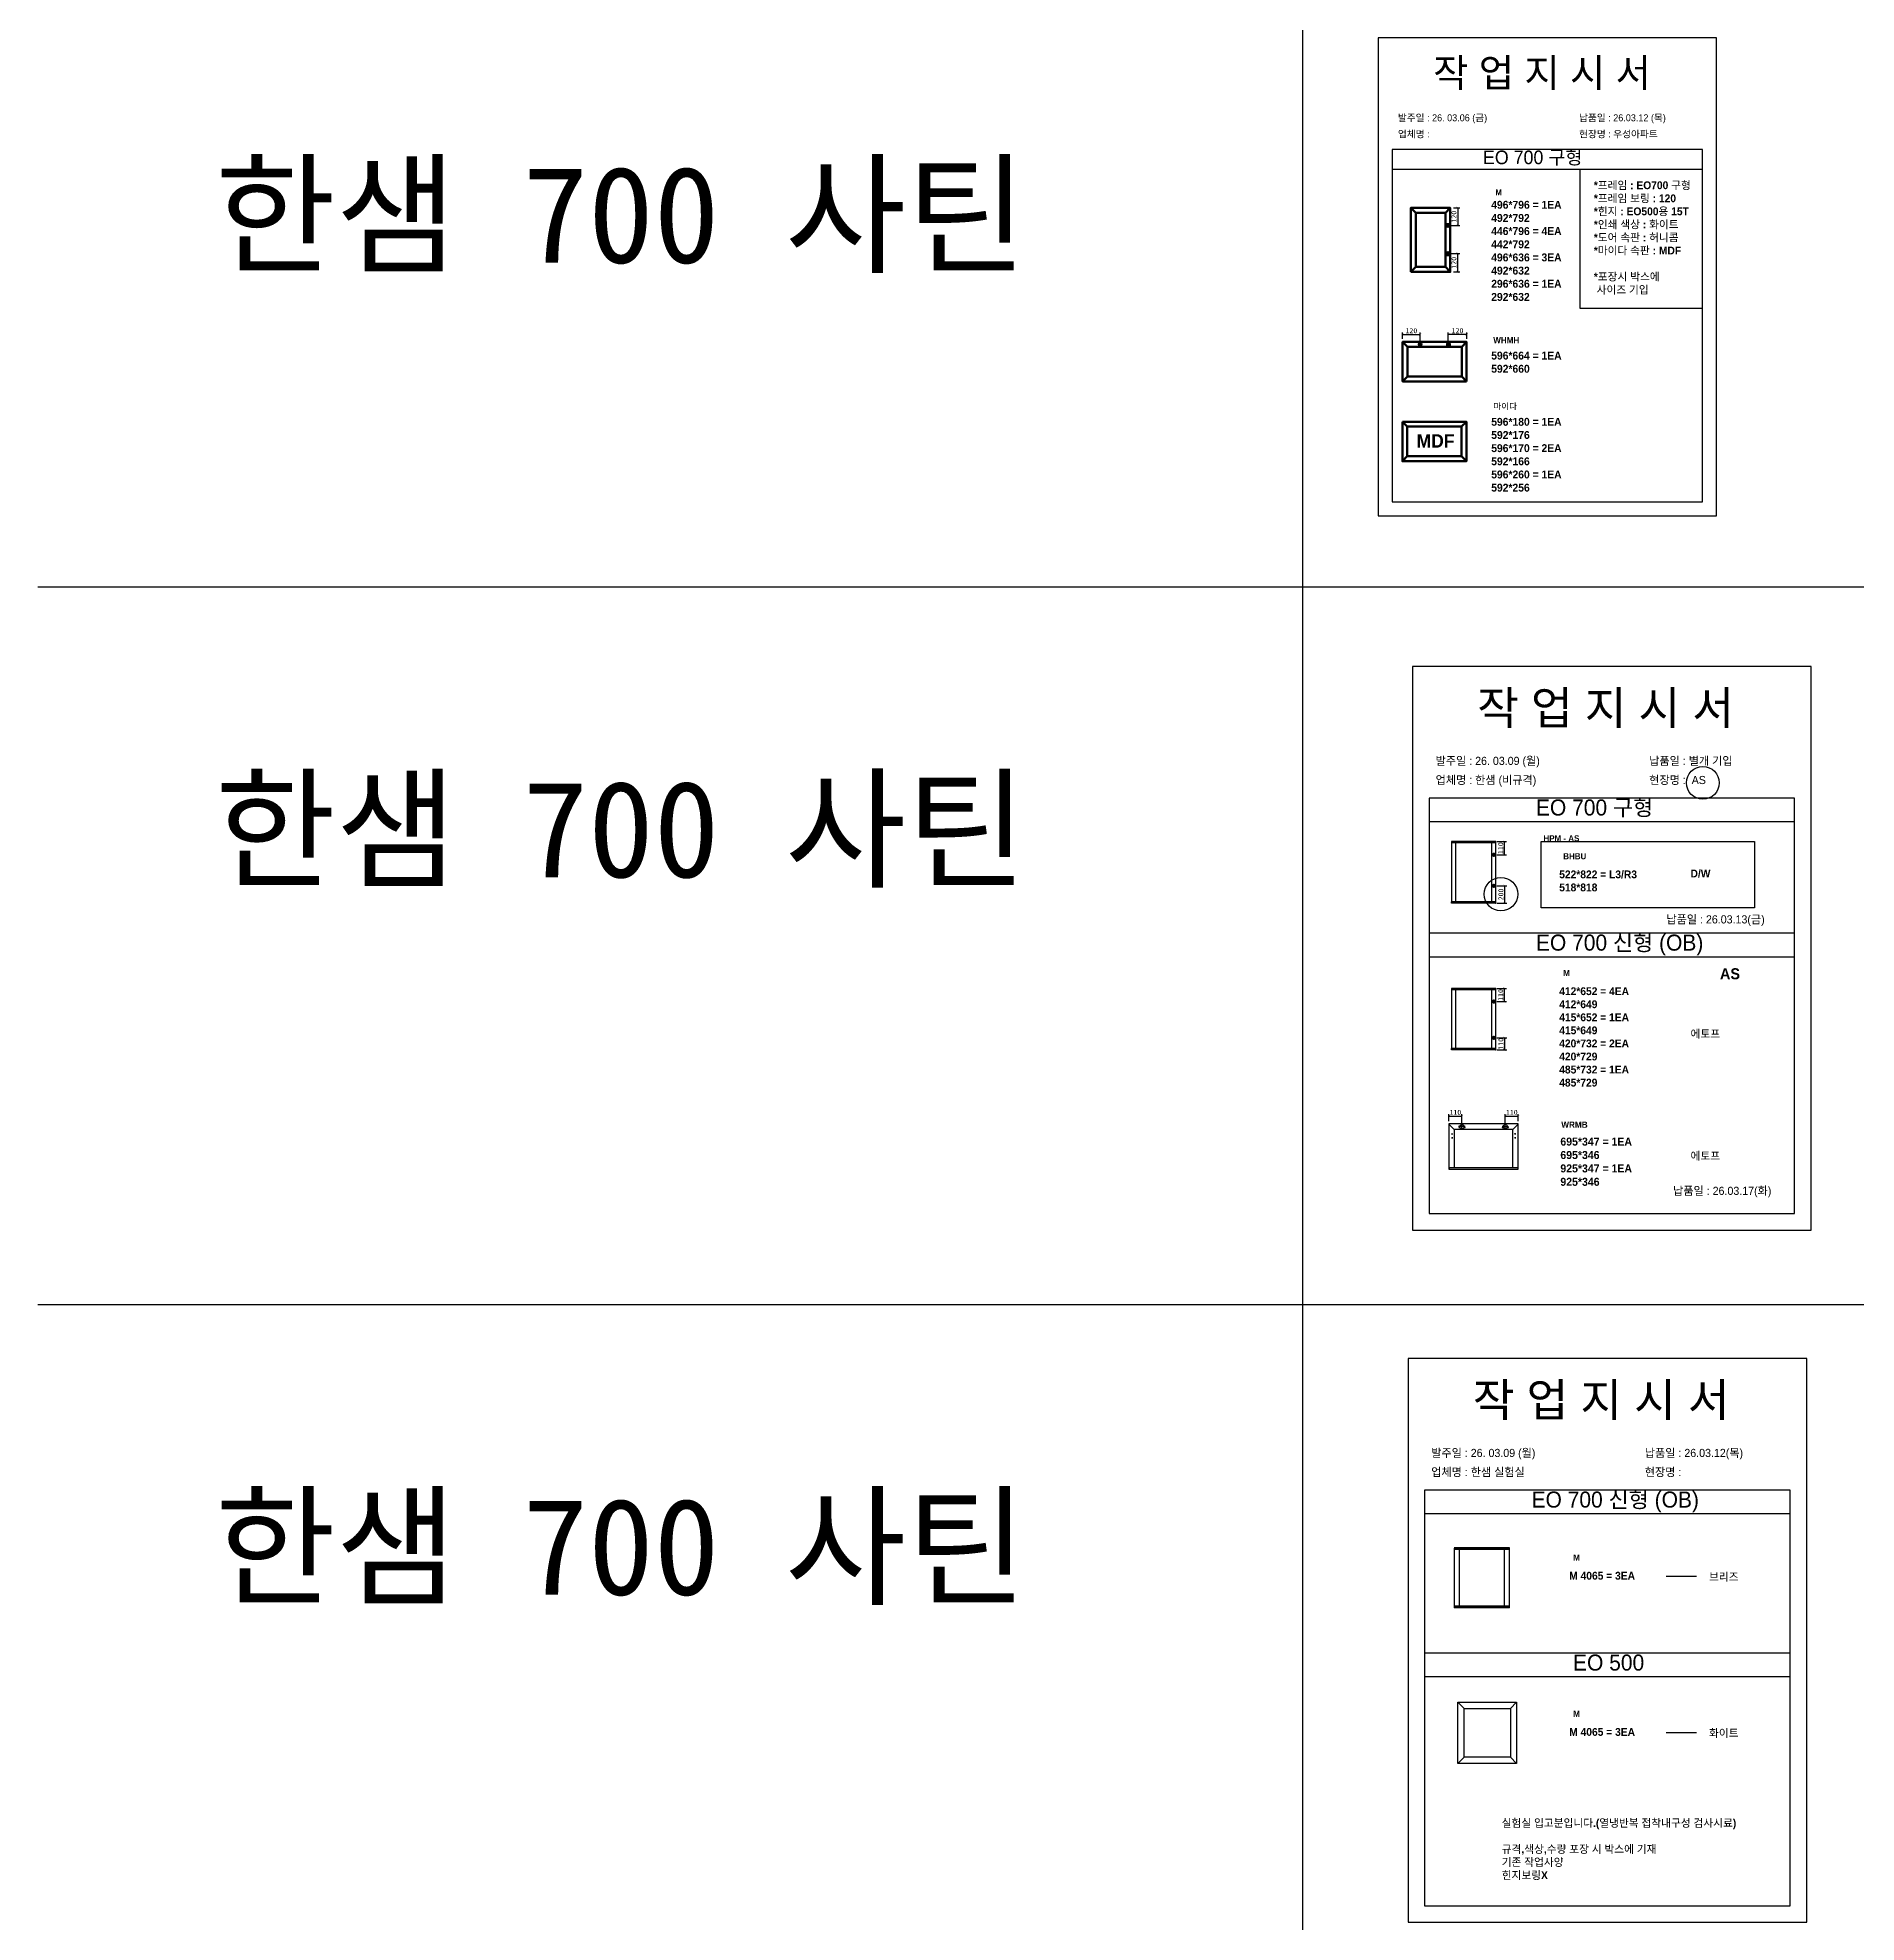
# Model space of a CAD drawing. Header units: millimetres. Extents: x -44117 to 256353, y -2095463 to 65325.
# Drawn here: x 104016 to 113049, y -773346 to -763983 of the extents above; entities that cross this region are included whole.
import ezdxf

# ---------------------------------------------------------------- set-up
doc = ezdxf.new("R2010")
doc.units = ezdxf.units.MM
doc.header["$LTSCALE"] = 10
doc.layers.add('Layer1', color=7, linetype='Continuous', lineweight=70)
doc.styles.add('MtX_Gulim', font='')
doc.styles.get('MtX_Gulim').set_extended_font_data('Gulim', bold=True)
doc.dimstyles.new('ISO-25', dxfattribs={"dimtxt": 2.5, "dimasz": 2.5, "dimexe": 1, "dimexo": 1, "dimtad": 1, "dimtxsty": 'Standard', "dimblk": 'ARCHTICK', "dimcen": 2.5, "dimadec": 0, "dimazin": 0, "dimtfac": 1, "dimtmove": 0, "dimatfit": 3, "dimfxl": 0, "dimarcsym": 0})

# ---------------------------------------------------------------- blocks, each defined once
blk = doc.blocks.new('_ArchTick')
at = {"color": 0, "linetype": 'ByBlock', "const_width": 0.15}
blk.add_lwpolyline([(-0.5, -0.5), (0.5, 0.5)], dxfattribs=at)
blk = doc.blocks.new('*D5048')
at = {"color": 0, "lineweight": -2}
for p, q in [((111047.6, -764828.5), (111079.2, -764828.5)), ((111069.2, -764828.5), (111069.2, -764915.4)), ((111035.1, -764915.4), (111079.2, -764915.4))]:
    blk.add_line(p, q, dxfattribs=at)
at = {"layer": 'Defpoints', "color": 0}
for p in [(111032.6, -764828.5), (111020.1, -764915.4), (111069.2, -764915.4)]:
    blk.add_point(p, dxfattribs=at)
at = {"color": 0, "lineweight": -2, "xscale": 10, "yscale": 10, "zscale": 10}
for p, rotation in [((111069.2, -764828.5), 90), ((111069.2, -764915.4), 270)]:
    blk.add_blockref('_ArchTick', p, dxfattribs=dict(at, rotation=rotation))
at = {"color": 0, "insert": (111050.5, -764872), "char_height": 25, "attachment_point": 5, "rotation": 90}
blk.add_mtext('120', dxfattribs=at)
blk = doc.blocks.new('*D5049')
at = {"color": 0, "lineweight": -2}
for p, q in [((111035.1, -765055.4), (111079.2, -765055.4)), ((111069.2, -765146.5), (111069.2, -765055.4)), ((111047.6, -765146.5), (111079.2, -765146.5))]:
    blk.add_line(p, q, dxfattribs=at)
at = {"layer": 'Defpoints', "color": 0}
for p in [(111020.1, -765055.4), (111069.2, -765055.4), (111032.6, -765146.5)]:
    blk.add_point(p, dxfattribs=at)
at = {"color": 0, "lineweight": -2, "xscale": 10, "yscale": 10, "zscale": 10}
for p, rotation in [((111069.2, -765055.4), 90), ((111069.2, -765146.5), 270)]:
    blk.add_blockref('_ArchTick', p, dxfattribs=dict(at, rotation=rotation))
at = {"color": 0, "insert": (111050.5, -765101), "char_height": 25, "attachment_point": 5, "rotation": 90}
blk.add_mtext('120', dxfattribs=at)
blk = doc.blocks.new('*D5050')
at = {"color": 0, "lineweight": -2}
for p, q in [((110795.8, -765478.9), (110795.8, -765447.3)), ((110795.8, -765457.3), (110882.6, -765457.3)), ((110882.6, -765491.5), (110882.6, -765447.3))]:
    blk.add_line(p, q, dxfattribs=at)
at = {"layer": 'Defpoints', "color": 0}
for p in [(110795.8, -765493.9), (110882.6, -765457.3), (110882.6, -765506.5)]:
    blk.add_point(p, dxfattribs=at)
at = {"color": 0, "lineweight": -2, "xscale": 10, "yscale": 10, "zscale": 10, "rotation": 180}
blk.add_blockref('_ArchTick', (110795.8, -765457.3), dxfattribs=at)
at = {"color": 0, "lineweight": -2, "xscale": 10, "yscale": 10, "zscale": 10}
blk.add_blockref('_ArchTick', (110882.6, -765457.3), dxfattribs=at)
at = {"color": 0, "insert": (110839.2, -765438.6), "char_height": 25, "attachment_point": 5}
blk.add_mtext('120', dxfattribs=at)
blk = doc.blocks.new('*D5051')
at = {"color": 0, "lineweight": -2}
for p, q in [((111022.6, -765491.5), (111022.6, -765447.3)), ((111113.8, -765457.3), (111022.6, -765457.3)), ((111113.8, -765478.9), (111113.8, -765447.3))]:
    blk.add_line(p, q, dxfattribs=at)
at = {"layer": 'Defpoints', "color": 0}
for p in [(111022.6, -765457.3), (111022.6, -765506.5), (111113.8, -765493.9)]:
    blk.add_point(p, dxfattribs=at)
at = {"color": 0, "lineweight": -2, "xscale": 10, "yscale": 10, "zscale": 10, "rotation": 180}
blk.add_blockref('_ArchTick', (111022.6, -765457.3), dxfattribs=at)
at = {"color": 0, "lineweight": -2, "xscale": 10, "yscale": 10, "zscale": 10}
blk.add_blockref('_ArchTick', (111113.8, -765457.3), dxfattribs=at)
at = {"color": 0, "insert": (111068.2, -765438.6), "char_height": 25, "attachment_point": 5}
blk.add_mtext('120', dxfattribs=at)
blk = doc.blocks.new('*D5052')
at = {"color": 0, "lineweight": -2}
for p, q in [((111263.5, -768705.9), (111311.7, -768705.9)), ((111263.5, -768771.6), (111311.7, -768771.6)), ((111301.7, -768771.6), (111301.7, -768705.9))]:
    blk.add_line(p, q, dxfattribs=at)
at = {"layer": 'Defpoints', "color": 0}
for p in [(111248.5, -768705.9), (111248.5, -768771.6), (111301.7, -768705.9)]:
    blk.add_point(p, dxfattribs=at)
at = {"color": 0, "lineweight": -2, "xscale": 10, "yscale": 10, "zscale": 10}
for p, rotation in [((111301.7, -768705.9), 90), ((111301.7, -768771.6), 270)]:
    blk.add_blockref('_ArchTick', p, dxfattribs=dict(at, rotation=rotation))
at = {"color": 0, "insert": (111282.9, -768738.7), "char_height": 25, "attachment_point": 5, "rotation": 90}
blk.add_mtext('110', dxfattribs=at)
blk = doc.blocks.new('*D5053')
at = {"color": 0, "lineweight": -2}
for p, q in [((111263.5, -768951.7), (111312.5, -768951.7)), ((111302.5, -768951.7), (111302.5, -769011.4)), ((111263.5, -769011.4), (111312.5, -769011.4))]:
    blk.add_line(p, q, dxfattribs=at)
at = {"layer": 'Defpoints', "color": 0}
for p in [(111248.5, -768951.7), (111248.5, -769011.4), (111302.5, -769011.4)]:
    blk.add_point(p, dxfattribs=at)
at = {"color": 0, "lineweight": -2, "xscale": 10, "yscale": 10, "zscale": 10}
for p, rotation in [((111302.5, -768951.7), 90), ((111302.5, -769011.4), 270)]:
    blk.add_blockref('_ArchTick', p, dxfattribs=dict(at, rotation=rotation))
at = {"color": 0, "insert": (111283.8, -768981.5), "char_height": 25, "attachment_point": 5, "rotation": 90}
blk.add_mtext('110', dxfattribs=at)
blk = doc.blocks.new('*D5054')
at = {"color": 0, "lineweight": -2}
for p, q in [((111025.4, -769365), (111025.4, -769330.4)), ((111025.4, -769340.4), (111089.9, -769340.4)), ((111089.9, -769377.7), (111089.9, -769330.4))]:
    blk.add_line(p, q, dxfattribs=at)
at = {"layer": 'Defpoints', "color": 0}
for p in [(111089.9, -769340.4), (111025.4, -769380), (111089.9, -769392.7)]:
    blk.add_point(p, dxfattribs=at)
at = {"color": 0, "lineweight": -2, "xscale": 10, "yscale": 10, "zscale": 10, "rotation": 180}
blk.add_blockref('_ArchTick', (111025.4, -769340.4), dxfattribs=at)
at = {"color": 0, "lineweight": -2, "xscale": 10, "yscale": 10, "zscale": 10}
blk.add_blockref('_ArchTick', (111089.9, -769340.4), dxfattribs=at)
at = {"color": 0, "insert": (111057.6, -769321.7), "char_height": 25, "attachment_point": 5}
blk.add_mtext('110', dxfattribs=at)
blk = doc.blocks.new('*D5055')
at = {"color": 0, "lineweight": -2}
for p, q in [((111305.4, -769377.7), (111305.4, -769330.4)), ((111305.4, -769340.4), (111370, -769340.4)), ((111370, -769365), (111370, -769330.4))]:
    blk.add_line(p, q, dxfattribs=at)
at = {"layer": 'Defpoints', "color": 0}
for p in [(111370, -769340.4), (111305.4, -769392.7), (111370, -769380)]:
    blk.add_point(p, dxfattribs=at)
at = {"color": 0, "lineweight": -2, "xscale": 10, "yscale": 10, "zscale": 10, "rotation": 180}
blk.add_blockref('_ArchTick', (111305.4, -769340.4), dxfattribs=at)
at = {"color": 0, "lineweight": -2, "xscale": 10, "yscale": 10, "zscale": 10}
blk.add_blockref('_ArchTick', (111370, -769340.4), dxfattribs=at)
at = {"color": 0, "insert": (111337.7, -769321.7), "char_height": 25, "attachment_point": 5}
blk.add_mtext('110', dxfattribs=at)
blk = doc.blocks.new('*D5056')
at = {"color": 0, "lineweight": -2}
for p, q in [((111263.5, -767976.5), (111311.7, -767976.5)), ((111301.7, -768042.2), (111301.7, -767976.5)), ((111263.5, -768042.2), (111311.7, -768042.2))]:
    blk.add_line(p, q, dxfattribs=at)
at = {"layer": 'Defpoints', "color": 0}
for p in [(111248.5, -767976.5), (111301.7, -767976.5), (111248.5, -768042.2)]:
    blk.add_point(p, dxfattribs=at)
at = {"color": 0, "lineweight": -2, "xscale": 10, "yscale": 10, "zscale": 10}
for p, rotation in [((111301.7, -767976.5), 90), ((111301.7, -768042.2), 270)]:
    blk.add_blockref('_ArchTick', p, dxfattribs=dict(at, rotation=rotation))
at = {"color": 0, "insert": (111282.9, -768009.3), "char_height": 25, "attachment_point": 5, "rotation": 90}
blk.add_mtext('110', dxfattribs=at)
blk = doc.blocks.new('*D5057')
at = {"color": 0, "lineweight": -2}
for p, q in [((111263.5, -768196.2), (111312.5, -768196.2)), ((111302.5, -768196.2), (111302.5, -768281.9)), ((111263.5, -768281.9), (111312.5, -768281.9))]:
    blk.add_line(p, q, dxfattribs=at)
at = {"layer": 'Defpoints', "color": 0}
for p in [(111248.5, -768196.2), (111248.5, -768281.9), (111302.5, -768281.9)]:
    blk.add_point(p, dxfattribs=at)
at = {"color": 0, "lineweight": -2, "xscale": 10, "yscale": 10, "zscale": 10}
for p, rotation in [((111302.5, -768196.2), 90), ((111302.5, -768281.9), 270)]:
    blk.add_blockref('_ArchTick', p, dxfattribs=dict(at, rotation=rotation))
at = {"color": 0, "insert": (111283.8, -768239.1), "char_height": 25, "attachment_point": 5, "rotation": 90}
blk.add_mtext('200', dxfattribs=at)

msp = doc.modelspace()

# ---------------------------------------------------------------- linework, layer by layer
for p, q in [((112284.43074, -764538.09804), (110744.43074, -764538.09804)), ((112284.43074, -764638.09804), (110744.43074, -764638.09804)), ((112742.46962, -767760.93934), (110926.96923, -767760.93934)), ((112742.46962, -767878.82897), (110926.96923, -767878.82897)), ((111038.05466, -767976.69493), (111038.05466, -768281.71326)), ((111257.97305, -767977.08992), (111038.05466, -767977.08992)), ((111257.97305, -767983.05862), (111038.05466, -767983.05862)), ((111257.75361, -767976.47549), (111038.2741, -767976.47549)), ((111057.58461, -767982.61975), (111057.58461, -768275.34958)), ((111238.22366, -768275.34958), (111238.22366, -767983.05862)), ((111256.87586, -767983.05862), (111256.87586, -767976.47549)), ((111257.97305, -768281.71326), (111257.97305, -767976.69493)), ((111257.97305, -768275.34958), (111038.05466, -768275.34958)), ((111257.97305, -768281.31828), (111038.05466, -768281.31828)), ((111257.75361, -768281.93271), (111038.2741, -768281.93271)), ((111039.15185, -768281.93271), (111039.15185, -768275.34958)), ((111256.87586, -768275.34958), (111256.87586, -768281.93271)), ((112742.46962, -768432.29443), (110926.96923, -768432.29443)), ((112742.46962, -768550.18407), (110926.96923, -768550.18407)), ((111038.05466, -768706.12003), (111038.05466, -769011.13836)), ((111257.97305, -768706.51502), (111038.05466, -768706.51502)), ((111257.97305, -768712.48372), (111038.05466, -768712.48372)), ((111257.75361, -768705.90059), (111038.2741, -768705.90059)), ((111057.58461, -768712.04485), (111057.58461, -769004.77468)), ((111238.22366, -769004.77468), (111238.22366, -768712.48372)), ((111256.87586, -768712.48372), (111256.87586, -768705.90059)), ((111257.97305, -769011.13836), (111257.97305, -768706.12003)), ((111257.97305, -769004.77468), (111038.05466, -769004.77468)), ((111257.97305, -769010.74338), (111038.05466, -769010.74338)), ((111257.75361, -769011.35781), (111038.2741, -769011.35781)), ((111039.15185, -769011.35781), (111039.15185, -769004.77468)), ((111256.87586, -769004.77468), (111256.87586, -769011.35781)), ((111025.08024, -769380.00629), (111025.08024, -769604.34661)), ((111051.42099, -769406.34704), (111025.16692, -769379.79701)), ((111369.96607, -769379.71032), (111025.3762, -769379.71032)), ((111038.3986, -769429.43219), (111044.31787, -769429.43219)), ((111041.35823, -769426.47255), (111041.35823, -769432.39182)), ((111051.42099, -769406.34704), (111051.42099, -769596.3556)), ((111343.92128, -769406.34704), (111051.42099, -769406.34704)), ((111106.03967, -769392.73272), (111073.75284, -769392.73272)), ((111078.9456, -769398.65199), (111074.21018, -769398.65199)), ((111076.57789, -769396.28428), (111076.57789, -769401.01969)), ((111089.89625, -769408.87613), (111089.89625, -769376.5893)), ((111105.58231, -769398.65199), (111100.8469, -769398.65199)), ((111103.21461, -769396.28428), (111103.21461, -769401.01969)), ((111289.30261, -769392.73272), (111321.58945, -769392.73272)), ((111294.49539, -769398.65199), (111289.75997, -769398.65199)), ((111292.12768, -769396.28428), (111292.12768, -769401.01969)), ((111305.44604, -769408.87613), (111305.44604, -769376.5893)), ((111321.1321, -769398.65199), (111316.39669, -769398.65199)), ((111318.76439, -769396.28428), (111318.76439, -769401.01969)), ((111343.92128, -769406.34704), (111370.17535, -769379.79701)), ((111343.92128, -769595.76367), (111343.92128, -769406.34704)), ((111356.94368, -769429.43219), (111351.02441, -769429.43219)), ((111353.98405, -769426.47255), (111353.98405, -769432.39182)), ((111370.26204, -769604.34661), (111370.26204, -769380.00629)), ((111038.3986, -769448.37385), (111044.31787, -769448.37385)), ((111041.35823, -769445.41422), (111041.35823, -769451.33349)), ((111356.94368, -769448.37385), (111351.02441, -769448.37385)), ((111353.98405, -769445.41422), (111353.98405, -769451.33349)), ((111025.08024, -769595.76367), (111370.26204, -769595.76367)), ((111025.08024, -769603.81388), (111369.96607, -769603.81388)), ((111025.3762, -769604.64258), (111369.96607, -769604.64258)), ((111026.56005, -769595.76367), (111026.56005, -769604.64258)), ((111368.78222, -769604.64258), (111368.78222, -769595.76367)), ((112720.63902, -771199.25898), (110905.13863, -771199.25898)), ((112720.63902, -771317.14861), (110905.13863, -771317.14861)), ((111051.56789, -771486.38233), (111051.56789, -771782.7498)), ((111327.00737, -771486.87704), (111051.56789, -771486.87704)), ((111327.00737, -771494.35262), (111051.56789, -771494.35262)), ((111326.73253, -771486.1075), (111051.84272, -771486.1075)), ((111076.02841, -771493.80294), (111076.02841, -771774.77952)), ((111302.27201, -771774.77952), (111302.27201, -771494.35262)), ((111325.63318, -771494.35262), (111325.63318, -771486.1075)), ((111327.00737, -771782.7498), (111327.00737, -771486.38233)), ((112105.02146, -771626.663), (112255.6636, -771626.663)), ((111327.00737, -771774.77952), (111051.56789, -771774.77952)), ((111327.00737, -771782.2551), (111051.56789, -771782.2551)), ((111326.73253, -771783.02464), (111051.84272, -771783.02464)), ((111052.94207, -771783.02464), (111052.94207, -771774.77952)), ((111325.63318, -771774.77952), (111325.63318, -771783.02464)), ((112720.63902, -772009.04018), (110905.13863, -772009.04018)), ((112720.63902, -772126.92982), (110905.13863, -772126.92982)), ((111101.19024, -772282.92678), (111070.3539, -772252.09044)), ((111330.7496, -772282.92678), (111361.58593, -772252.09044)), ((112105.02146, -772402.71071), (112255.6636, -772402.71071)), ((111101.19024, -772526.19118), (111070.3539, -772557.02751)), ((111330.7496, -772526.19118), (111361.58593, -772557.02751))]:
    msp.add_line(p, q)
at = {"color": 1}
for p, q in [((104015.69829, -766711.25892), (196284.84516, -766711.25892)), ((104015.69829, -766711.25892), (196284.84516, -766711.25892)), ((104015.69829, -770275.88418), (196284.84516, -770275.88418)), ((104015.69829, -770275.88418), (196284.84516, -770275.88418))]:
    msp.add_line(p, q, dxfattribs=at)
for p in [(110300.49669, 21924.9366), (110300.49669, 14161.07811), (110300.49669, 18584.38997), (110300.49669, 10820.53148), (110300.49669, 18627.87121), (110300.49669, 10864.01272), (110300.49669, 15287.32457), (110300.49669, 7523.46608), (110300.49669, 3746.75115), (110300.49669, 21924.9366), (110300.49669, 14161.07811), (110300.49669, 18584.38997), (110300.49669, 10820.53148), (110300.49669, 18627.87121), (110300.49669, 10864.01272), (110300.49669, 15287.32457), (110300.49669, 7523.46608), (110300.49669, 3746.75115), (110300.49669, 21924.9366), (110300.49669, 14161.07811), (110300.49669, 18584.38997), (110300.49669, 10820.53148), (110300.49669, 18627.87121), (110300.49669, 10864.01272), (110300.49669, 15287.32457), (110300.49669, 7523.46608), (110300.49669, 3746.75115), (110300.49669, 21924.9366), (110300.49669, 14161.07811), (110300.49669, 18584.38997), (110300.49669, 10820.53148), (110300.49669, 18627.87121), (110300.49669, 10864.01272), (110300.49669, 15287.32457), (110300.49669, 7523.46608), (110300.49669, 3746.75115), (110300.49669, 21924.9366), (110300.49669, 14161.07811), (110300.49669, 18584.38997), (110300.49669, 10820.53148), (110300.49669, 18627.87121), (110300.49669, 10864.01272), (110300.49669, 15287.32457), (110300.49669, 7523.46608), (110300.49669, 3746.75115), (110300.49669, 21924.9366), (110300.49669, 14161.07811), (110300.49669, 18584.38997), (110300.49669, 10820.53148), (110300.49669, 18627.87121), (110300.49669, 10864.01272), (110300.49669, 15287.32457), (110300.49669, 7523.46608), (110300.49669, 3746.75115), (110300.49669, 21924.9366), (110300.49669, 14161.07811), (110300.49669, 18584.38997), (110300.49669, 10820.53148), (110300.49669, 18627.87121), (110300.49669, 10864.01272), (110300.49669, 15287.32457), (110300.49669, 7523.46608), (110300.49669, 3746.75115), (110300.49669, 21924.9366), (110300.49669, 14161.07811), (110300.49669, 18584.38997), (110300.49669, 10820.53148), (110300.49669, 18627.87121), (110300.49669, 10864.01272), (110300.49669, 15287.32457), (110300.49669, 7523.46608), (110300.49669, 3746.75115), (110300.49669, 21924.9366), (110300.49669, 14161.07811), (110300.49669, 18584.38997), (110300.49669, 10820.53148), (110300.49669, 18627.87121), (110300.49669, 10864.01272), (110300.49669, 15287.32457), (110300.49669, 7523.46608), (110300.49669, 3746.75115), (110300.49669, 21924.9366), (110300.49669, 14161.07811), (110300.49669, 18584.38997), (110300.49669, 10820.53148), (110300.49669, 18627.87121), (110300.49669, 10864.01272), (110300.49669, 15287.32457), (110300.49669, 7523.46608), (110300.49669, 3746.75115), (110300.49669, 12702.87182), (110300.49669, 4939.01333), (110300.49669, 9362.32519), (110300.49669, 1598.4667), (110300.49669, 9405.80642), (110300.49669, 1641.94794), (110300.49669, 6065.25979), (110300.49669, -1698.5987), (110300.49669, -5475.31363), (110300.49669, 12702.87182), (110300.49669, 4939.01333), (110300.49669, 9362.32519), (110300.49669, 1598.4667), (110300.49669, 9405.80642), (110300.49669, 1641.94794), (110300.49669, 6065.25979), (110300.49669, -1698.5987), (110300.49669, -5475.31363), (110300.49669, 12702.87182), (110300.49669, 4939.01333), (110300.49669, 9362.32519), (110300.49669, 1598.4667), (110300.49669, 9405.80642), (110300.49669, 1641.94794), (110300.49669, 6065.25979), (110300.49669, -1698.5987), (110300.49669, -5475.31363), (110300.49669, 12702.87182), (110300.49669, 4939.01333), (110300.49669, 9362.32519), (110300.49669, 1598.4667), (110300.49669, 9405.80642), (110300.49669, 1641.94794), (110300.49669, 6065.25979), (110300.49669, -1698.5987), (110300.49669, -5475.31363), (110300.49669, 12702.87182), (110300.49669, 4939.01333), (110300.49669, 9362.32519), (110300.49669, 1598.4667), (110300.49669, 9405.80642), (110300.49669, 1641.94794), (110300.49669, 6065.25979), (110300.49669, -1698.5987), (110300.49669, -5475.31363)]:
    msp.add_xline(p, (0, 1), dxfattribs=at)
at = {"color": 2}
msp.add_lwpolyline([(110674.43074, -766358.92832), (112354.43074, -766358.92832), (112354.43074, -763982.92832), (110674.43074, -763982.92832)], close=True, dxfattribs=at)
for points in [[(110744.43074, -764538.09804), (110744.43074, -766288.92832), (112284.43074, -766288.92832), (112284.43074, -764538.09804)], [(110926.96923, -767760.93934), (110926.96923, -769824.98677), (112742.46962, -769824.98677), (112742.46962, -767760.93934)], [(110905.13863, -771199.25898), (110905.13863, -773263.30641), (112720.63902, -773263.30641), (112720.63902, -771199.25898)]]:
    msp.add_lwpolyline(points)
for points in [[(112284.43074, -764638.09804), (111676.11937, -764638.09804), (111676.11937, -765327.35151), (112284.43074, -765327.35151)], [(110844.44649, -769907.50952), (112824.99237, -769907.50952), (112824.99237, -767106.45177), (110844.44649, -767106.45177)], [(111484.25385, -767976.30696), (112543.50596, -767976.30696), (112543.50596, -768306.13396), (111484.25385, -768306.13396)], [(110822.61588, -773345.82916), (112803.16177, -773345.82916), (112803.16177, -770544.77141), (110822.61588, -770544.77141)], [(111070.3539, -772252.09044), (111361.58593, -772252.09044), (111361.58593, -772557.02751), (111070.3539, -772557.02751)], [(111101.19024, -772282.92678), (111330.7496, -772282.92678), (111330.7496, -772526.19118), (111101.19024, -772526.19118)]]:
    msp.add_lwpolyline(points, close=True)
at = {"color": 1}
for centre, radius in [((112287.04165, -767684.94713), 81.26747), ((111284.08214, -768237.96235), 83.2496)]:
    msp.add_circle(centre, radius, dxfattribs=at)
for centre, radius in [((111041.35823, -769429.43219), 0.88789), ((111076.57789, -769398.65199), 0.94708), ((111089.89625, -769392.73272), 10.35872), ((111103.21461, -769398.65199), 0.94708), ((111292.12768, -769398.65199), 0.94708), ((111305.44604, -769392.73272), 10.35872), ((111318.76439, -769398.65199), 0.94708), ((111353.98405, -769429.43219), 0.88789), ((111041.35823, -769448.37385), 0.88789), ((111353.98405, -769448.37385), 0.88789)]:
    msp.add_circle(centre, radius)
for centre, radius, start, end in [((111257.75361, -767976.69493), 0.21944, 0, 90), ((111038.2741, -768281.71327), 0.21944, 180, 270), ((111257.75361, -768281.71327), 0.21944, 270, 0), ((111257.75361, -768706.12003), 0.21944, 0, 90), ((111038.2741, -769011.13837), 0.21944, 180, 270), ((111257.75361, -769011.13837), 0.21944, 270, 0), ((111025.3762, -769380.00629), 0.29596, 90, 180), ((111369.96607, -769380.00629), 0.29596, 0, 90), ((111025.3762, -769604.34661), 0.29596, 180, 270), ((111369.96607, -769604.34661), 0.29596, 270, 0), ((111326.73253, -771486.38233), 0.27484, 0, 90), ((111051.84272, -771782.74981), 0.27484, 180, 270), ((111326.73253, -771782.74981), 0.27484, 270, 0)]:
    msp.add_arc(centre, radius, start, end)
at = {"layer": 'Layer1'}
for p, q in [((110860.74827, -764853.09792), (110836.19822, -764828.54787)), ((111008.04856, -764853.09792), (111032.59861, -764828.54787)), ((111020.06067, -764905.15213), (111020.06067, -764925.56114)), ((110836.19822, -765146.51937), (110860.74827, -765121.96933)), ((111032.59861, -765146.51937), (111008.04856, -765121.96933)), ((111008.04856, -765121.96933), (111032.59861, -765146.51937)), ((111020.06067, -765068.09227), (111020.06067, -765045.20927)), ((110820.33111, -765518.49748), (110795.78106, -765493.94743)), ((110872.38532, -765506.48537), (110892.79433, -765506.48537)), ((111035.32546, -765506.48537), (111012.44246, -765506.48537)), ((111113.75256, -765493.94743), (111089.20252, -765518.49748)), ((111089.20252, -765518.49748), (111113.75256, -765493.94743)), ((110820.33111, -765665.79777), (110795.78106, -765690.34782)), ((111113.75256, -765690.34782), (111089.20252, -765665.79777)), ((110794.26853, -765890.55603), (110818.81858, -765915.10607)), ((111087.68998, -765915.10607), (111112.24003, -765890.55603)), ((110794.26853, -766086.95641), (110818.81858, -766062.40637)), ((110818.81858, -766062.40637), (110794.26853, -766086.95641)), ((111087.68998, -766062.40637), (111112.24003, -766086.95641)), ((111248.48225, -768034.06566), (111248.48225, -768050.24091)), ((111248.48225, -768204.33316), (111248.48225, -768188.15791)), ((111248.48225, -768763.49076), (111248.48225, -768779.66601)), ((111248.48225, -768959.77376), (111248.48225, -768943.59851))]:
    msp.add_line(p, q, dxfattribs=at)
for points in [[(110836.19822, -765146.51937), (111032.59861, -765146.51937), (111032.59861, -764828.54787), (110836.19822, -764828.54787)], [(110860.74827, -765121.96933), (111008.04856, -765121.96933), (111008.04856, -764853.09792), (110860.74827, -764853.09792)], [(111030.26517, -764915.35664), (111009.85616, -764915.35664)], [(111030.26517, -765055.41377), (111009.85616, -765055.41377)], [(111113.75256, -765690.34782), (111113.75256, -765493.94743), (110795.78106, -765493.94743), (110795.78106, -765690.34782)], [(110882.58983, -765496.28086), (110882.58983, -765516.68987)], [(111022.64696, -765496.28086), (111022.64696, -765516.68987)], [(111089.20252, -765665.79777), (111089.20252, -765518.49748), (110820.33111, -765518.49748), (110820.33111, -765665.79777)], [(110794.26853, -765890.55603), (110794.26853, -766086.95641), (111112.24003, -766086.95641), (111112.24003, -765890.55603)], [(110818.81858, -765915.10607), (110818.81858, -766062.40637), (111087.68998, -766062.40637), (111087.68998, -765915.10607)], [(111256.56988, -768042.15328), (111240.39463, -768042.15328)], [(111256.56988, -768196.24553), (111240.39463, -768196.24553)], [(111256.56988, -768771.57838), (111240.39463, -768771.57838)], [(111256.56988, -768951.68614), (111240.39463, -768951.68614)]]:
    msp.add_lwpolyline(points, close=True, dxfattribs=at)
for centre, radius in [((111020.06067, -764915.35664), 6.803), ((111020.06067, -765055.41377), 6.803), ((110882.58983, -765506.48537), 6.803), ((111022.64696, -765506.48537), 6.803), ((111248.48225, -768042.15328), 5.39175), ((111248.48225, -768196.24553), 5.39175), ((111248.48225, -768771.57838), 5.39175), ((111248.48225, -768951.68614), 5.39175)]:
    msp.add_circle(centre, radius, dxfattribs=at)

# ---------------------------------------------------------------- texts
at = {"linetype": 'Continuous', "style": 'MtX_Gulim'}
for s, height, p in [('M', 30.55563, (111256.01831, -764766.28747)), ('WHMH', 30.555632, (111245.99641, -765500.79158)), ('마이다', 30.555632, (111245.99641, -765829.82573)), (' HPM - AS', 30.315933, (111484.25385, -767975.58515)), ('BHBU', 30.315933, (111593.56554, -768064.68517)), ('M', 30.31593, (111593.56554, -768645.05384)), ('WRMB', 31.09714, (111583.7097, -769398.73146)), ('M', 30.31593, (111643.26005, -771549.0031)), ('M', 30.31593, (111643.26005, -772325.05081))]:
    msp.add_text(s, height=height, dxfattribs=at).set_placement(p)
at = {"attachment_point": 1}
for s, width, gutter_width, heights, insert, char_height in [('{\\fGulim|b0|i0|c129|p50;작 업 지 시 서}', 3307.3198183, 12.5, [-155.84554], (110947.23734, -764087.09083), 140), ('\\pt11;{\\fGulim|b0|i0|c129|p50;발주일 : 26. 03.06 (금)}', 3307.3198183, 12.5, [34.50412], (110772.02799, -764363.81125), 34.3), ('{\\fGulim|b0|i0|c129|p50;납품일 : 26.03.12 (목)}', 3307.3198183, 12.5, [35.09023], (111672.00597, -764363.81125), 34.3), ('{\\fGulim|b0|i0|c129|p50;업체명 : }', 3307.3198183, 12.5, [36.11279], (110772.02799, -764444.46743), 34.3), ('{\\fGulim|b0|i0|c129|p50;현장명 : 우성아파트}', 3307.3198183, 12.5, [38.2735], (111672.00597, -764444.46743), 34.3), ('{\\f굴림|b0|i0|c129|p50;한샘} 700 {\\f굴림|b0|i0|c129|p50;사틴}', 5072.1082947, 2395.6482, [-533.35869], (104895.62473, -764622.1204), 479.1296392), ('{\\fGulim|b0|i0|c129|p50;EO 700 구형}', 1597.0710432, 6.03612, [-75.43626], (111194.78675, -764543.62675), 67.6045736), ('{\\f굴림|b1|i0|c129|p50;*프레임 : EO700 구형\\P*프레임 보링 : 120\\P*힌지 : EO500용 15T\\P*인쇄 색상 : 화이트^J*도어 속판 : 허니콤^J*마이다 속판 : MDF\\P\\P*포장시 박스에 \\P 사이즈 기입}', 11769.5052121, 151.36626, [-574.93438], (111745.35653, -764696.54755), 38.9227538), ('{\\f굴림|b1|i0|c129|p50;496*796 = 1EA\\P\\C1;492*792\\P\\C256;446*796 = 4EA\\P\\C1;442*792\\P\\C256;496*636 = 3EA\\P\\C1;492*632\\P\\C256;296*636 = 1EA\\P\\C1;292*632}', 11862.5631537, 152.56307, [758.13502], (111235.76913, -764793.45034), 39.2305043), ('{\\f굴림|b1|i0|c129|p50;596*664 = 1EA\\P\\C1;592*660}', 11862.5631537, 152.56307, [758.13502], (111235.76913, -765542.69678), 39.2305043), ('{\\f굴림|b1|i0|c129|p50;596*180 = 1EA\\P\\C1;592*176\\P\\C256;596*170 = 2EA\\P\\C1;592*166\\P\\C256;596*260 = 1EA\\P\\C1;592*256}', 11862.5631537, 152.56307, [758.13502], (111235.76913, -765871.73093), 39.2305043), ('{\\f굴림|b1|i0|c129|p50;MDF}', 20121.9934247, 258.78666, [-68.3056], (110864.77922, -765952.76651), 66.5451421), ('{\\fGulim|b0|i0|c129|p50;작 업 지 시 서}', 3898.9872873, 14.7362, [-183.72574], (111166.0572, -767229.24858), 165.0454901), ('\\pt11;{\\fGulim|b0|i0|c129|p50;발주일 : 26. 03.09 (월)}', 3898.9872873, 14.7362, [40.67678], (110959.50353, -767555.47328), 40.4361451), ('{\\fGulim|b0|i0|c129|p50;납품일 : 별개 기입}', 3898.9872873, 14.7362, [41.36774], (112020.48429, -767555.47328), 40.4361451), ('{\\f굴림|b0|i0|c129|p50;한샘} 700 {\\f굴림|b0|i0|c129|p50;사틴}', 5072.1082947, 2395.6482, [-533.35869], (104895.62473, -767674.79361), 479.1296392), ('{\\fGulim|b0|i0|c129|p50;업체명 : 한샘 (비규격)}', 3898.9872873, 14.7362, [42.57324], (110959.50353, -767650.55855), 40.4361451), ('{\\fGulim|b0|i0|c129|p50;현장명 :  \\C1;AS}', 3898.9872873, 14.7362, [45.12049], (112020.48429, -767650.55855), 40.4361451), ('{\\fGulim|b0|i0|c129|p50;EO 700 구형}', 1882.7812357, 7.11596, [-88.93153], (111457.8923, -767767.45711), 79.6987856), ('{\\f굴림|b1|i0|c129|p50;522*822 = L3/R3\\P\\C1;518*818}', 11769.5052121, 151.36626, [-108.47916], (111573.47521, -768120.17782), 38.9227538), ('{\\f굴림|b1|i0|c129|p50;D/W}', 11769.5052121, 151.36626, [-47.00592], (112225.80086, -768116.05991), 38.9227538), ('{\\fGulim|b0|i0|c129|p50;납품일 : 26.03.13(금)}', 3898.9872873, 14.7362, [41.36774], (112105.93018, -768342.93457), 40.4361451), ('{\\fGulim|b0|i0|c129|p50;EO 700 신형 (OB)}', 1882.7812357, 7.11596, [-100.28675], (111457.8923, -768438.81221), 79.6987856), ('{\\f굴림|b1|i0|c129|p50;\\C1;AS}', 16604.0017841, 213.54217, [-56.50878], (112371.91021, -768605.84212), 54.9108448), ('{\\f굴림|b1|i0|c129|p50;412*652 = 4EA\\P\\C1;412*649\\P\\C256;415*652 = 1EA\\P\\C1;415*649\\P\\C256;420*732 = 2EA\\P\\C1;420*729\\P\\C256;485*732 = 1EA\\P\\C1;485*729}', 11769.5052121, 151.36626, [-494.82353], (111573.47521, -768700.54648), 38.9227538), ('{\\f굴림|b1|i0|c129|p50;에토프}', 11769.5052121, 151.36626, [-43.29899], (112225.80086, -768912.0847), 38.9227538), ('{\\f굴림|b1|i0|c129|p50;695*347 = 1EA\\P\\C1;695*346\\P\\C256;925*347 = 1EA\\P\\C1;925*346}', 12072.7918459, 155.2668, [-240.9276], (111579.2689, -769447.29901), 39.9257485), ('{\\f굴림|b1|i0|c129|p50;에토프}', 11769.5052121, 151.36626, [-43.29899], (112225.80086, -769518.96204), 38.9227538), ('{\\fGulim|b0|i0|c129|p50;납품일 : 26.03.17(화)}', 3898.9872873, 14.7362, [41.36774], (112139.23002, -769691.66471), 40.4361451), ('{\\fGulim|b0|i0|c129|p50;작 업 지 시 서}', 3898.9872873, 14.7362, [-183.72574], (111144.2266, -770667.56822), 165.0454901), ('\\pt11;{\\fGulim|b0|i0|c129|p50;발주일 : 26. 03.09 (월)}', 3898.9872873, 14.7362, [40.67678], (110937.67293, -770993.79292), 40.4361451), ('{\\fGulim|b0|i0|c129|p50;납품일 : 26.03.12(목)}', 3898.9872873, 14.7362, [41.36774], (111998.65369, -770993.79292), 40.4361451), ('{\\fGulim|b0|i0|c129|p50;업체명 : 한샘 실험실}', 3898.9872873, 14.7362, [42.57324], (110937.67293, -771088.87819), 40.4361451), ('{\\fGulim|b0|i0|c129|p50;현장명 :}', 3898.9872873, 14.7362, [45.12049], (111998.65369, -771088.87819), 40.4361451), ('{\\f굴림|b0|i0|c129|p50;한샘} 700 {\\f굴림|b0|i0|c129|p50;사틴}', 5072.1082947, 2395.6482, [-533.35869], (104895.62473, -771239.41887), 479.1296392), ('{\\fGulim|b0|i0|c129|p50;EO 700 신형 (OB)}', 1882.7812357, 7.11596, [-100.28675], (111436.06169, -771205.77675), 79.6987856), ('{\\f굴림|b1|i0|c129|p50;M 4065 = 3EA', 11769.5052121, 151.36626, [-40.10691], (111623.16971, -771604.49574), 38.9227538), ('{\\f굴림|b1|i0|c129|p50;브리즈}', 11769.5052121, 151.36626, [-43.2475], (112317.53035, -771610.19734), 38.9227538), ('{\\fGulim|b0|i0|c129|p50;EO 500}', 1882.7812357, 7.11596, [-81.71513], (111642.11091, -772015.55796), 79.6987856), ('{\\f굴림|b1|i0|c129|p50;M 4065 = 3EA}', 11769.5052121, 151.36626, [40.10691], (111623.16971, -772380.54345), 38.9227538), ('{\\f굴림|b1|i0|c129|p50;화이트}', 11769.5052121, 151.36626, [-43.2475], (112317.53035, -772386.24505), 38.9227538), ('{\\f굴림|b1|i0|c129|p50;실험실 입고분입니다.(열냉반복 접착내구성 검사시료)\\P\\P규격,색상,수량 포장 시 박스에 기재\\P기존 작업사양\\P힌지보링X}', 11769.5052121, 151.36626, [-310.86718], (111287.81429, -772832.93948), 38.9227538)]:
    msp.add_mtext_dynamic_manual_height_columns(s, width=width, gutter_width=gutter_width, heights=heights, dxfattribs=dict(at, insert=insert, char_height=char_height))

# ---------------------------------------------------------------- dimensions: what is measured, and where the dimension line sits
for base, p1, p2, angle, text, picture, middle in [((111069.24092, -764915.35664), (111032.59861, -764828.54787), (111020.06067, -764915.35664), 90, '120', '*D5048', (111050.49092, -764871.95225)), ((111069.24092, -765055.41377), (111032.59861, -765146.51937), (111020.06067, -765055.41377), 270, '120', '*D5049', (111050.49092, -765100.96657)), ((110882.58983, -765457.30512), (110795.78106, -765493.94743), (110882.58983, -765506.48537), 180, '120', '*D5050', (110839.18544, -765438.55512)), ((111301.66737, -767976.47549), (111248.48225, -768042.15328), (111248.48225, -767976.47549), 90, '110', '*D5056', (111282.91737, -768009.31439)), ((111302.51802, -768281.93271), (111248.48225, -768196.24553), (111248.48225, -768281.93271), 90, '200', '*D5057', (111283.76802, -768239.08912)), ((111301.66737, -768705.90059), (111248.48225, -768771.57838), (111248.48225, -768705.90059), 90, '110', '*D5052', (111282.91737, -768738.73949)), ((111302.51802, -769011.35781), (111248.48225, -768951.68614), (111248.48225, -769011.35781), 90, '110', '*D5053', (111283.76802, -768981.52197))]:
    dim = msp.add_linear_dim(base=base, p1=p1, p2=p2, angle=angle, text=text, dimstyle='ISO-25', override={"dimscale": 10, "dimasz": 1, "dimexo": 1.5, "dimtxsty": 'Standard'})
    dim.commit()
    dim.dimension.update_dxf_attribs({"geometry": picture, "text_midpoint": middle})
for base, p1, p2, text, picture, middle in [((111022.64696, -765457.30512), (111113.75256, -765493.94743), (111022.64696, -765506.48537), '120', '*D5051', (111068.19976, -765438.55512)), ((111089.89625, -769340.42589), (111025.3762, -769380.00629), (111089.89625, -769392.73272), '110', '*D5054', (111057.63623, -769321.67589)), ((111369.96607, -769340.42589), (111305.44603, -769392.73272), (111369.96607, -769380.00629), '110', '*D5055', (111337.70605, -769321.67589))]:
    dim = msp.add_linear_dim(base=base, p1=p1, p2=p2, text=text, dimstyle='ISO-25', override={"dimscale": 10, "dimasz": 1, "dimexo": 1.5, "dimtxsty": 'Standard'})
    dim.commit()
    dim.dimension.update_dxf_attribs({"geometry": picture, "text_midpoint": middle})

doc.saveas('drawing.dxf')
